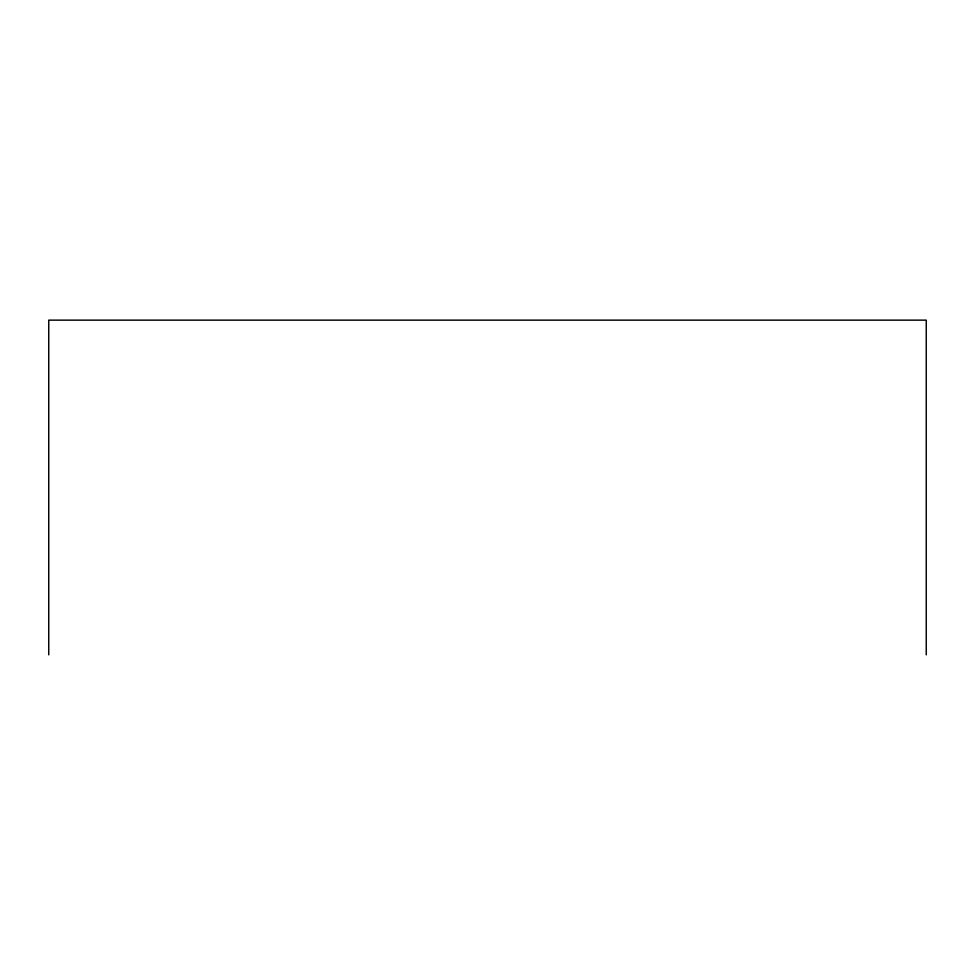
<?xml version="1.0" encoding="UTF-8"?>
<svg xmlns="http://www.w3.org/2000/svg" width="975" height="975" viewBox="0 0 975 975"><rect width="100%" height="100%" fill="white"/><g stroke="black" fill="none" stroke-linecap="round" stroke-linejoin="round"><path stroke-width="1.46" d="M926.25 654.859L926.25 320.141L48.75 320.141L48.75 654.859"/></g></svg>
